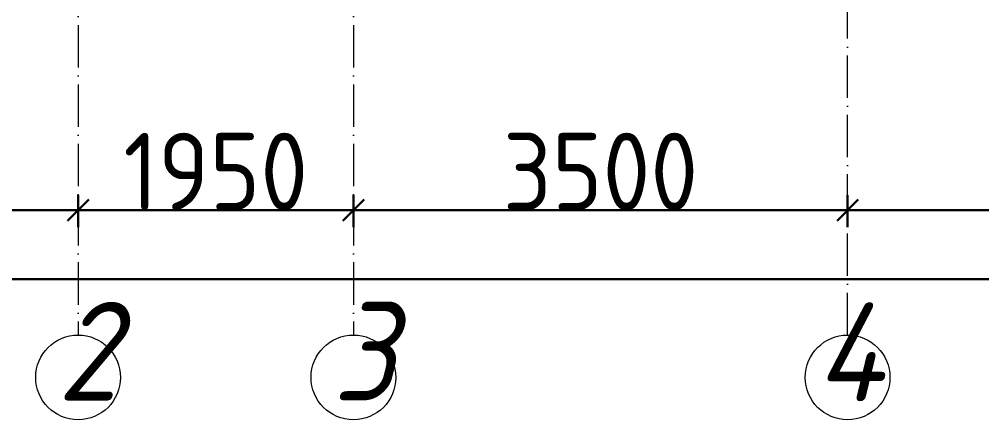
# Model space of a CAD drawing. Header units: millimetres. Extents: x -12989 to 629078, y -109036 to 555275.
# Drawn here: x 283354 to 290171, y -91946 to -89109 of the extents above; entities that cross this region are included whole.
import ezdxf

# ---------------------------------------------------------------- set-up
doc = ezdxf.new("R2010")
doc.units = ezdxf.units.MM
doc.linetypes.add('50_200_ШТРИХ_1Т_ш5_п1_п1_', pattern=[700, 500, -100, 0, -100])
for name, color, linetype, lineweight in [('4 -стяжа', 7, 'Continuous', 30), ('A-____-____-DIMS', 7, 'Continuous', 9), ('S-GRID-____-IDEN', 7, 'Continuous', 9), ('S-GRID-____-OTLN-1', 7, '50_200_ШТРИХ_1Т_ш5_п1_п1_', 9)]:
    doc.layers.add(name, color=color, linetype=linetype, lineweight=lineweight)
doc.layers.get('4 -стяжа').off()
doc.styles.add('ISOCPEUR_I', font='isocpeui.ttf', dxfattribs={"width": 0.9, "height": 2.5})
doc.styles.add('ISOCPEUR_I_9', font='isocpeui.ttf', dxfattribs={"width": 0.9, "height": 250})
doc.styles.add('СПДС', font='isocpeur.ttf', dxfattribs={"width": 0.9})
doc.dimstyles.new('ISO-2_5_0_9К_БОЛЬШОЙ_ОСИ', dxfattribs={"dimscale": 304.8, "dimtxt": 248.995294, "dimasz": 0.492126, "dimexe": 0.393701, "dimexo": 0, "dimgap": 0, "dimtad": 1, "dimdec": 0, "dimzin": 0, "dimdsep": 46, "dimtxsty": 'ISOCPEUR_I_9', "dimblk1": 'OBLIQUE', "dimblk2": 'OBLIQUE', "dimsah": 1, "dimcen": 0.09, "dimdle": 0.393701, "dimazin": 0, "dimtfac": 1, "dimtdec": 4, "dimtix": 1, "dimtmove": 0, "dimatfit": 3, "dimfxl": 1, "dimtvp": 1, "dimtolj": 1, "dimtzin": 0, "dimarcsym": 2})

# ---------------------------------------------------------------- blocks, each defined once
blk = doc.blocks.new('Ось сетки - Круг_Ø6_00__ISO-2_5_0_9K_-25732049-АР1_План отверстий 3 этажа в осях 1-64_А-ГГ')
at = {"layer": 'S-GRID-____-IDEN'}
blk.add_circle((0, 0), 3, dxfattribs=at)
blk = doc.blocks.new('_Oblique')
at = {"color": 0, "linetype": 'ByBlock', "lineweight": -2}
blk.add_line((-0.5, -0.5), (0.5, 0.5), dxfattribs=at)
blk = doc.blocks.new('*D2905')
at = {"layer": 'A-____-____-DIMS', "color": 0, "lineweight": -2, "transparency": 16777216}
for p, q in [((281420.7, -90355.9), (281420.7, -90582)), ((283770.7, -90355.9), (283770.7, -90582)), ((281300.7, -90462), (283890.7, -90462))]:
    blk.add_line(p, q, dxfattribs=at)
at = {"layer": 'Defpoints', "color": 0, "transparency": 16777216}
for p in [(281420.7, -90355.9), (283770.7, -90355.9), (283770.7, -90462)]:
    blk.add_point(p, dxfattribs=at)
at = {"layer": 'A-____-____-DIMS', "color": 0, "lineweight": -2, "transparency": 16777216, "xscale": 150, "yscale": 150, "zscale": 150, "rotation": 180}
blk.add_blockref('_Oblique', (281420.7, -90462), dxfattribs=at)
at = {"layer": 'A-____-____-DIMS', "color": 0, "lineweight": -2, "transparency": 16777216, "xscale": 150, "yscale": 150, "zscale": 150}
blk.add_blockref('_Oblique', (283770.7, -90462), dxfattribs=at)
at = {"layer": 'A-____-____-DIMS', "color": 0, "transparency": 16777216, "insert": (282595.7, -90187.7), "char_height": 548.64, "attachment_point": 5, "style": 'СПДС'}
blk.add_mtext('\\A1;2350', dxfattribs=at)
blk = doc.blocks.new('*D2906')
at = {"layer": 'A-____-____-DIMS', "color": 0, "lineweight": -2, "transparency": 16777216}
for p, q in [((283770.7, -90355.9), (283770.7, -90582)), ((285720.7, -90355.9), (285720.7, -90582)), ((283650.7, -90462), (285840.7, -90462))]:
    blk.add_line(p, q, dxfattribs=at)
at = {"layer": 'Defpoints', "color": 0, "transparency": 16777216}
for p in [(283770.7, -90355.9), (285720.7, -90355.9), (285720.7, -90462)]:
    blk.add_point(p, dxfattribs=at)
at = {"layer": 'A-____-____-DIMS', "color": 0, "lineweight": -2, "transparency": 16777216, "xscale": 150, "yscale": 150, "zscale": 150, "rotation": 180}
blk.add_blockref('_Oblique', (283770.7, -90462), dxfattribs=at)
at = {"layer": 'A-____-____-DIMS', "color": 0, "lineweight": -2, "transparency": 16777216, "xscale": 150, "yscale": 150, "zscale": 150}
blk.add_blockref('_Oblique', (285720.7, -90462), dxfattribs=at)
at = {"layer": 'A-____-____-DIMS', "color": 0, "transparency": 16777216, "insert": (284745.7, -90187.7), "char_height": 548.64, "attachment_point": 5, "style": 'СПДС'}
blk.add_mtext('\\A1;1950', dxfattribs=at)
blk = doc.blocks.new('*D2907')
at = {"layer": 'A-____-____-DIMS', "color": 0, "lineweight": -2, "transparency": 16777216}
for p, q in [((285720.7, -90355.9), (285720.7, -90582)), ((289220.7, -90355.9), (289220.7, -90582)), ((285600.7, -90462), (289340.7, -90462))]:
    blk.add_line(p, q, dxfattribs=at)
at = {"layer": 'Defpoints', "color": 0, "transparency": 16777216}
for p in [(285720.7, -90355.9), (289220.7, -90355.9), (289220.7, -90462)]:
    blk.add_point(p, dxfattribs=at)
at = {"layer": 'A-____-____-DIMS', "color": 0, "lineweight": -2, "transparency": 16777216, "xscale": 150, "yscale": 150, "zscale": 150, "rotation": 180}
blk.add_blockref('_Oblique', (285720.7, -90462), dxfattribs=at)
at = {"layer": 'A-____-____-DIMS', "color": 0, "lineweight": -2, "transparency": 16777216, "xscale": 150, "yscale": 150, "zscale": 150}
blk.add_blockref('_Oblique', (289220.7, -90462), dxfattribs=at)
at = {"layer": 'A-____-____-DIMS', "color": 0, "transparency": 16777216, "insert": (287470.7, -90187.7), "char_height": 548.64, "attachment_point": 5, "style": 'СПДС'}
blk.add_mtext('\\A1;3500', dxfattribs=at)
blk = doc.blocks.new('*D2908')
at = {"layer": 'A-____-____-DIMS', "color": 0, "lineweight": -2, "transparency": 16777216}
for p, q in [((289220.7, -90355.9), (289220.7, -90582)), ((293620.7, -90355.9), (293620.7, -90582)), ((289100.7, -90462), (293740.7, -90462))]:
    blk.add_line(p, q, dxfattribs=at)
at = {"layer": 'Defpoints', "color": 0, "transparency": 16777216}
for p in [(289220.7, -90355.9), (293620.7, -90355.9), (293620.7, -90462)]:
    blk.add_point(p, dxfattribs=at)
at = {"layer": 'A-____-____-DIMS', "color": 0, "lineweight": -2, "transparency": 16777216, "xscale": 150, "yscale": 150, "zscale": 150, "rotation": 180}
blk.add_blockref('_Oblique', (289220.7, -90462), dxfattribs=at)
at = {"layer": 'A-____-____-DIMS', "color": 0, "lineweight": -2, "transparency": 16777216, "xscale": 150, "yscale": 150, "zscale": 150}
blk.add_blockref('_Oblique', (293620.7, -90462), dxfattribs=at)
at = {"layer": 'A-____-____-DIMS', "color": 0, "transparency": 16777216, "insert": (291420.7, -90187.7), "char_height": 548.64, "attachment_point": 5, "style": 'СПДС'}
blk.add_mtext('\\A1;4400', dxfattribs=at)
blk = doc.blocks.new('*D2935')
at = {"layer": 'A-____-____-DIMS', "color": 0, "lineweight": -2, "transparency": 16777216}
for p, q in [((281420.7, -90844.1), (281420.7, -91070.2)), ((384920.7, -90844.1), (384920.7, -91070.2)), ((281300.7, -90950.2), (385040.7, -90950.2))]:
    blk.add_line(p, q, dxfattribs=at)
at = {"layer": 'Defpoints', "color": 0, "transparency": 16777216}
for p in [(281420.7, -90844.1), (384920.7, -90844.1), (384920.7, -90950.2)]:
    blk.add_point(p, dxfattribs=at)
at = {"layer": 'A-____-____-DIMS', "color": 0, "lineweight": -2, "transparency": 16777216, "xscale": 150, "yscale": 150, "zscale": 150, "rotation": 180}
blk.add_blockref('_Oblique', (281420.7, -90950.2), dxfattribs=at)
at = {"layer": 'A-____-____-DIMS', "color": 0, "lineweight": -2, "transparency": 16777216, "xscale": 150, "yscale": 150, "zscale": 150}
blk.add_blockref('_Oblique', (384920.7, -90950.2), dxfattribs=at)
at = {"layer": 'A-____-____-DIMS', "color": 0, "transparency": 16777216, "insert": (333170.7, -90675.9), "char_height": 548.64, "attachment_point": 5, "style": 'СПДС'}
blk.add_mtext('\\A1;103500', dxfattribs=at)
blk = doc.blocks.new('3эт')
at = {"layer": 'S-GRID-____-OTLN-1', "color": 251, "ltscale": 0.6, "true_color": 0x636466}
for p, q in [((289220.7, -91346.1), (289220.7, -36982.5)), ((283770.7, -80328.4), (283770.7, -91346.1)), ((285720.7, -80328.4), (285720.7, -91346.1))]:
    blk.add_line(p, q, dxfattribs=at)
at = {"layer": 'S-GRID-____-IDEN', "char_height": 700, "attachment_point": 1, "style": 'ISOCPEUR_I'}
for s, insert, width in [('\\fISOCPEUR|b0|i1|c204|p34|;\\W.9;2', (283622.4, -91111.1), 202.025), ('\\fISOCPEUR|b0|i1|c204|p34|;\\W.9;3', (285572.4, -91111.1), 202.025), ('\\fISOCPEUR|b0|i1|c204|p34|;\\W.9;4', (288992.8, -91116.3), 223.671)]:
    blk.add_mtext(s, dxfattribs=dict(at, insert=insert, width=width))
at = {"layer": 'A-____-____-DIMS'}
for base, p1, p2, override, picture, middle in [((283770.7, -90462), (281420.7, -90355.9), (283770.7, -90355.9), {"dimtxt": 1.8, "dimpost": '<>', "dimtxsty": 'СПДС', "dimfxl": 2350}, '*D2905', (282595.7, -90187.7)), ((285720.7, -90462), (283770.7, -90355.9), (285720.7, -90355.9), {"dimtxt": 1.8, "dimpost": '<>', "dimtxsty": 'СПДС', "dimfxl": 1950}, '*D2906', (284745.7, -90187.7)), ((289220.7, -90462), (285720.7, -90355.9), (289220.7, -90355.9), {"dimtxt": 1.8, "dimpost": '<>', "dimtxsty": 'СПДС', "dimfxl": 3500}, '*D2907', (287470.7, -90187.7)), ((293620.7, -90462), (289220.7, -90355.9), (293620.7, -90355.9), {"dimtxt": 1.8, "dimpost": '<>', "dimtxsty": 'СПДС', "dimfxl": 4400}, '*D2908', (291420.7, -90187.7)), ((384920.7, -90950.2), (281420.7, -90844.1), (384920.7, -90844.1), {"dimtxt": 1.8, "dimpost": '<>', "dimtxsty": 'СПДС', "dimfxl": 103500}, '*D2935', (333170.7, -90675.9))]:
    dim = blk.add_linear_dim(base=base, p1=p1, p2=p2, dimstyle='ISO-2_5_0_9К_БОЛЬШОЙ_ОСИ', override=override, dxfattribs=at)
    dim.commit()
    dim.dimension.update_dxf_attribs({"geometry": picture, "text_midpoint": middle})

msp = doc.modelspace()

# ---------------------------------------------------------------- block references
at = {"layer": '4 -стяжа'}
msp.add_blockref('3эт', (0, 0), dxfattribs=at)
at = {"layer": 'S-GRID-____-IDEN', "xscale": 99.99999999999993, "yscale": 99.99999999999993, "zscale": 99.99999999999993, "rotation": 180}
for p in [(283770.7074, -91646.0625), (285720.7074, -91646.0625)]:
    msp.add_blockref('Ось сетки - Круг_Ø6_00__ISO-2_5_0_9K_-25732049-АР1_План отверстий 3 этажа в осях 1-64_А-ГГ', p, dxfattribs=at)
at = {"layer": 'S-GRID-____-IDEN', "xscale": 99.99999999999993, "yscale": 99.99999999999993, "zscale": 99.99999999999993}
msp.add_blockref('Ось сетки - Круг_Ø6_00__ISO-2_5_0_9K_-25732049-АР1_План отверстий 3 этажа в осях 1-64_А-ГГ', (289220.7074, -91646.0625), dxfattribs=at)

doc.saveas('drawing.dxf')
